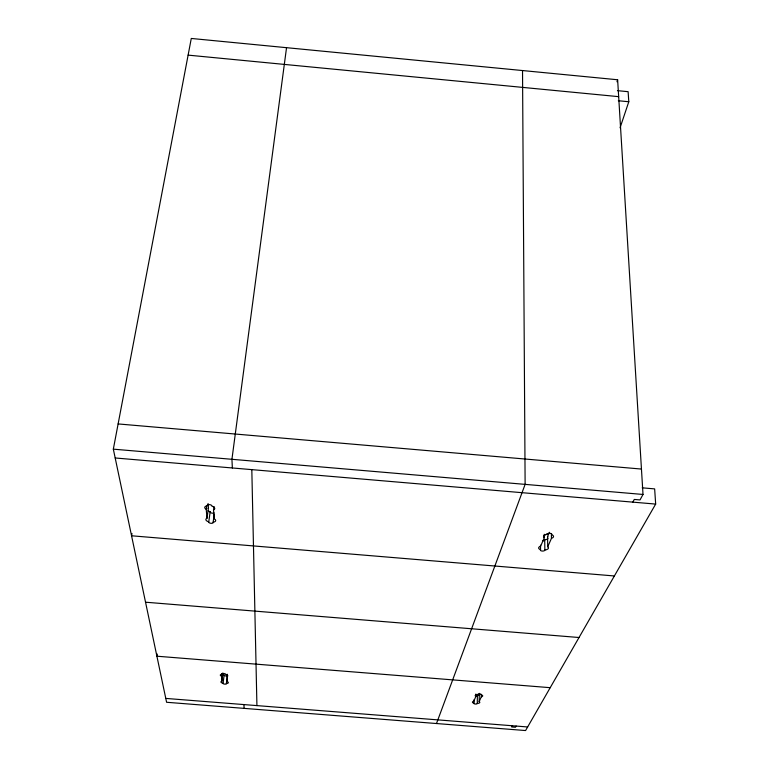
<?xml version="1.0" encoding="UTF-8"?>
<svg xmlns="http://www.w3.org/2000/svg" width="769" height="769" viewBox="0 0 769 769"><rect width="100%" height="100%" fill="white"/><g stroke="black" fill="none" stroke-linecap="round" stroke-linejoin="round"><path stroke-width="1.15" d="M481.288 696.839A3.778 1.278 1.9 0 0 481.106 694.772A1.721 0.586 1.9 0 0 479.75 693.936A1.721 0.586 1.9 0 0 477.789 694.503A3.778 1.278 1.9 0 0 475.867 696.406L473.791 701.222A3.72 1.25 2 0 0 474.012 703.231A1.692 0.567 2 0 0 475.338 704.039A1.692 0.567 2 0 0 477.261 703.491A3.72 1.25 2 0 0 479.164 701.645L481.288 696.839L481.317 694.455M477.261 703.491L477.386 695.243A3.71 1.259 2 0 0 479.472 694.715M479.164 701.645L479.279 693.369A3.71 1.259 2 0 1 479.616 693.59M474.012 703.231L474.069 699.694M475.867 696.406L475.905 694.023M221.674 673.769L221.837 681.199A3.749 1.259 5.8 0 0 223.087 683.305A1.701 0.567 5.8 0 0 224.788 684.141A1.701 0.567 5.8 0 0 226.384 683.564A3.749 1.259 5.8 0 0 227.278 681.632L227.163 674.202M226.384 683.564L227.249 676.509M221.837 681.199L222.866 672.933M223.087 683.305L224.106 675.067A3.739 1.278 5.8 0 1 222.539 674.471M286.539 47.678L231.93 459.295L232.363 467.975M206.707 505.867L206.217 509.299L207.024 518.219A4.989 2.211 7.2 0 0 208.755 521.882A2.259 1 7.2 0 0 211.052 523.314A2.259 1 7.2 0 0 213.128 522.247A4.989 2.211 7.2 0 0 214.253 518.825L213.532 509.914L214.013 506.483M213.128 522.247L214.215 514.365M207.024 518.219L208.457 508.03L208.063 503.532M208.755 521.882L210.168 511.741A4.96 2.24 7.3 0 1 208.091 510.731M157.241 654.025L156.905 656.207L550.2 687.678M131.97 533.455L131.566 535.782L614.373 575.962M642.182 487.825L654.65 488.892L655.669 504.079L525.583 730.55L166.594 702.27L113.331 449.154L191.279 38.45L617.632 79.765L643.009 494.457L640.019 499.927L634.281 499.437L632.829 502.138M616.988 81.783L617.632 79.765M620.064 127.798L628.792 101.748L628.119 91.684L617.43 90.655M436.494 723.533L525.121 484.374L522.526 70.546M544.289 537.733L540.636 546.192A4.95 2.172 0 0 0 540.559 549.681A2.24 0.98 0 0 0 542.193 551.046A2.24 0.98 0 0 0 544.856 550.046A4.95 2.172 0 0 0 547.73 546.788L551.469 538.338A5.047 2.249 -0.2 0 0 551.604 534.724A2.297 1.029 -0.2 0 0 550.344 533.35A2.297 1.029 -0.2 0 0 547.326 533.984L545.519 534.724A5.047 2.249 -0.2 0 0 544.289 537.733L544.231 534.292M547.73 546.788L547.557 536.57L549.422 532.292M547.326 533.984L545.519 534.724M512.279 725.753L511.625 726.955L515.461 727.263L516.114 726.051M165.787 698.415L527.64 726.965M145.543 602.204L579.019 637.511M113.331 449.154L643.009 494.457M115.196 457.978L655.669 504.079M118.118 423.93L641.452 469.061M188.117 55.128L618.67 96.654M618.343 100.739L628.792 101.748M243.927 704.587L244.119 708.374M251.819 469.628L256.923 705.606M551.383 533.753L551.469 538.338M547.989 538.54A4.931 2.192 -0.1 0 1 544.702 539.857L544.856 550.046M540.501 545.163L540.559 549.681M477.386 695.243A1.682 0.567 2 0 1 475.771 695.81M207.918 508.319A4.96 2.24 7.3 0 1 208.457 508.03M213.532 509.914A5.075 2.297 7.3 0 0 211.802 506.108A2.317 1.048 7.4 0 0 209.447 504.608A2.317 1.048 7.4 0 0 207.322 505.733A5.075 2.297 7.3 0 0 206.217 509.299M214.167 512.942A2.249 1.009 7.2 0 1 211.475 513A2.249 1.009 7.2 0 1 210.168 511.741M227.268 675.73A1.692 0.577 5.8 0 1 225.202 675.836A1.692 0.577 5.8 0 1 224.106 675.067M226.874 676.585A3.807 1.298 5.8 0 0 225.634 674.423A1.73 0.596 5.8 0 0 223.885 673.548A1.73 0.596 5.8 0 0 222.27 674.153A3.807 1.298 5.8 0 0 221.376 676.143M544.702 539.857A2.23 0.99 0 0 1 542.453 540.895M547.557 536.57A4.931 2.192 -0.1 0 1 547.98 536.935"/></g></svg>
